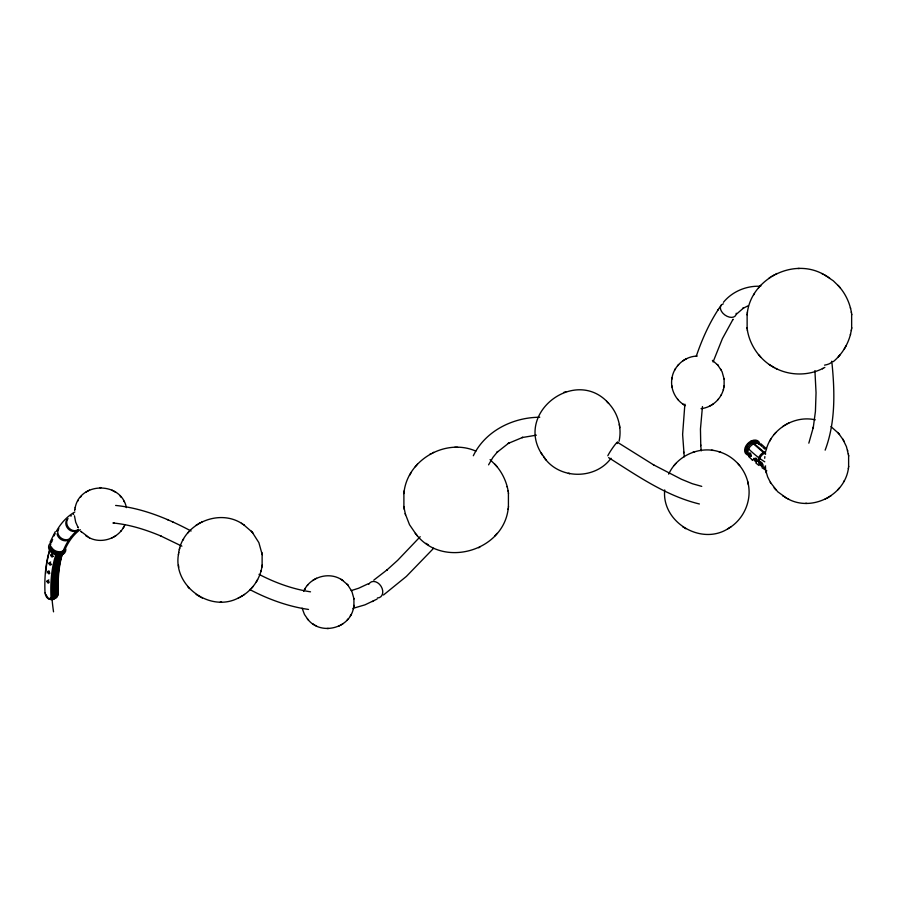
<?xml version="1.0" encoding="UTF-8"?>
<svg xmlns="http://www.w3.org/2000/svg" width="897" height="897" viewBox="0 0 897 897"><rect width="100%" height="100%" fill="white"/><g stroke="black" fill="none" stroke-linecap="round" stroke-linejoin="round"><path stroke-width="1.35" d="M750.094 456.45C749.578 449.812 746.214 455.934 750.094 456.595M751.193 456.08C747.268 455.598 750.666 449.352 751.193 455.979M664.711 489.919C661.336 522.536 702.127 546.52 729.003 528.041M764.704 458.289L764.861 456.607M178.514 554.066C172.538 586.1 210.862 613.57 239.252 597.514M262.126 565.581L262.126 554.066M353.923 605.733L353.923 598.546M403.897 492.857L403.897 507.242M508.42 507.242L508.42 492.857M671.853 378.859C670.25 389.466 675.912 400.701 685.454 405.646M724.114 386.046L724.114 378.859M747.123 314.04L747.134 328.425M851.645 328.425L851.645 314.04M848.618 466.933L848.618 455.418M757.068 461.35C757.36 455.911 752.74 458.199 756.631 461.462M684.871 404.132L682.617 434.451L684.254 456.797M702.463 406.554L700.456 429.013L700.77 445.719M74.754 509.754L75.292 507.265M178.682 552.989C182.169 524.341 218.532 507.747 242.437 523.904M238.299 598.007C250.7 592.267 259.85 580.157 261.958 566.657M353.283 608.895L353.822 606.406M671.954 378.186C673.703 366.032 684.949 356.232 697.216 356.087M701.05 408.651C712.453 407.485 722.343 398.077 724.014 386.719M787.88 498.867C811.852 512.086 845.052 495.211 848.461 468.01M404.11 491.511C408.258 459.219 446.123 437.971 475.847 451.113M416.5 534.814C443.073 568.642 503.43 551.106 508.207 508.588M747.336 312.694C751.585 278.698 793.094 257.596 823.054 274.123M850.378 334.749L851.432 329.771M74.653 510.427L74.81 509.384M178.425 554.66L178.761 552.406M261.868 567.24L262.216 564.987M353.766 606.776L353.979 605.363M403.796 493.597L404.222 490.771M508.106 509.328L508.532 506.502M671.797 379.229L672.01 377.816M723.957 387.089L724.171 385.676M747.022 314.78L747.448 311.954M851.331 330.511L851.758 327.685M848.371 468.604L848.708 466.339M619.053 441.29C622.193 427.499 617.775 412.295 607.673 402.394M179.366 549.592L179.815 547.977M75.191 507.624C80.136 481.442 121.431 481.566 126.376 507.624M260.825 571.669L261.105 570.638M353.384 608.536C349.382 628.562 320.7 635.67 307.963 619.524M723.296 389.859L723.475 389.208M765.87 450.944C770.68 429.573 793.968 414.975 815.283 419.83M850.58 334.02C847.889 344.74 841.767 354.55 833.302 361.648M696.274 356.21C702.429 338.203 710.334 320.633 721.323 305.025M713.07 361.962L722.399 338.64L733.073 319.22L732.535 320.016M808.825 443.163L813.422 426.938L813.175 428.25L815.429 411.42L816.046 392.763L814.913 370.584M825.15 450.148C835.769 421.96 834.827 390.98 831.811 361.48M50.075 542.18L55.21 531.764M52.643 539.445L51.264 542.607A151.313 79.721 65.1 0 1 51.622 541.653M488.573 464.848L492.98 457.313L497.757 451.505L496.949 452.391L509.003 442.905L508.083 443.477L522.861 437.321L521.886 437.601L536.361 435.168M124.874 524.756C119.312 538.2 101.742 544.479 88.949 537.572M303.691 591.403C309.532 577.152 328.773 571.198 341.611 579.697M668.691 474.154C677.067 455.362 700.344 445.271 719.786 451.987M473.324 455.743C485.243 430.975 513.006 417.284 539.759 417.251M77.837 501.031L78.331 500.167M350.245 615.992L350.615 615.353M350.738 615.129L351.119 614.467M674.656 370.125L675.037 369.474M675.161 369.25L675.531 368.611M770.299 440.046L770.893 439.025M844.29 348.933L846.039 345.894M123.237 527.862L123.607 527.223M123.73 526.999L124.111 526.348M182.999 540.095L183.605 539.052M256.25 581.985L256.834 580.953M257.035 580.594L257.641 579.552M304.464 589.811L304.845 589.161M304.969 588.937L305.339 588.297M409.514 475.388L410.265 474.076M410.512 473.638L411.252 472.349M753.738 294.821L754.478 293.532M720.93 395.442L721.311 394.781M769.503 441.459L770.097 440.405M843.539 481.958L844.133 480.904M717.768 310.272L718.306 309.476M611.036 458.277C595.72 479.222 561.174 479.693 545.342 459.118M251.272 588.522L253.044 586.481M760.69 285.358L758.47 287.915M675.946 463.401L674.062 465.577M80.326 497.364L81.436 496.086M120.736 531.248L121.241 530.676M187.585 533.166L188.392 532.246M188.594 532.011L189.368 531.125M307.335 585.483L307.839 584.911M415.244 466.732L416.242 465.577M416.5 465.285L417.464 464.175M347.139 620.074L348.249 618.807M494.852 535.924L495.817 534.814M496.075 534.511L497.073 533.367M677.527 365.797L678.637 364.518M717.936 399.692L718.441 399.109M838.078 357.107L839.043 355.997M839.3 355.705L840.298 354.55M774.089 434.518L774.885 433.61M775.086 433.363L775.86 432.477M837.764 489.874L838.549 488.988M838.751 488.753L839.547 487.833M420.2 536.686L397.651 560.333L386.551 570.324L387.336 569.662L373.836 580.09M433.655 548.246L406.363 576.435L383.479 595.003M723.442 302.3C732.378 291.379 746.685 285.493 760.712 286.289M736.74 313.928L743.613 307.929L742.694 308.501L748.3 305.698M727.882 528.759C743.422 520.092 752.067 500.952 748.165 483.584M750.049 442.692L751.338 441.941M85.675 492.397L86.359 491.96M86.964 491.567L88.254 490.827M114.603 536.462L113.314 537.213M115.197 536.081L115.892 535.644M196.14 525.216L197.25 524.521M198.203 523.904L200.278 522.716M242.437 595.743L240.362 596.931M243.39 595.126L244.5 594.419M769.166 277.98L770.545 277.106M771.745 276.343L774.335 274.852M312.683 580.516L313.367 580.079M313.972 579.697L315.262 578.946M682.875 360.829L683.559 360.392M684.164 360.011L685.454 359.26M341.611 624.592L340.322 625.332M342.217 624.211L342.901 623.763M711.803 404.906L710.514 405.646M712.409 404.513L713.093 404.076M782.644 426.58L783.743 425.873M784.696 425.268L786.77 424.068M828.929 497.095L826.866 498.284M829.893 496.478L830.992 495.783M729.844 527.503L731.066 526.73M368.51 583.622L358.621 588.253L351.187 590.607M353.239 608.289L364.9 604.87L377.054 599.106M372.502 601.551L373.544 600.99M429.775 454.353L431.098 453.658M824.859 367.4L821.865 368.97L823.054 368.353M88.949 490.457L89.543 490.154M112.024 537.886L112.618 537.572M201.388 522.132L202.341 521.639M432.489 452.929L433.677 452.312M775.714 274.123L776.903 273.495M686.149 358.901L686.743 358.587M315.957 578.587L316.551 578.273M709.224 406.319L709.819 406.016M478.639 547.787L479.828 547.159M339.032 626.005L339.627 625.702M787.88 423.485L788.833 422.992M824.803 499.371L825.756 498.867M820.934 369.373C806.739 375.854 789.607 375.484 775.714 368.353M750.509 454.622L749.141 455.171L748.995 453.377M761.25 463.906L759.837 464.153M760.23 463.166L761.643 463.087L761.99 465.162M608.637 403.347C576.278 366.492 514.867 411.925 541.575 453.77M565.917 391.731L563.776 392.415M692.753 452.368L693.673 452.077M693.93 451.987L694.771 451.718M752.583 441.447L753.828 441.178M457.593 447.323L454.723 447.323M805.584 503.363L806.818 503.374M327.024 628.505L328.56 628.505M220.314 602.022L221.548 602.01M797.949 268.506L799.384 268.483M114.233 523.052L112.944 522.962C129.594 524.543 145.706 529.634 161.056 536.081L160.361 535.778L181.889 546.161M115.623 505.437C142.32 508.117 167.604 518.488 191.106 531.013M713.093 450.417L711.5 450.216M310.508 591.829C292.5 589.037 275.144 582.747 259.009 574.338M308.512 609.444C287.881 606.428 268.035 599.174 249.635 589.475M701.746 486.376L692.338 483.718L681.417 479.245L653.397 464.769M699.402 503.979C666.079 495.929 637.206 475.713 608.615 457.627M569.001 473.47L569.741 473.616L568.339 473.324M720.044 452.077C734.565 456.674 745.867 469.759 748.412 484.761M718.946 451.718L720.964 452.368M172.392 521.751L173.031 522.032M167.302 519.531L167.997 519.834M821.865 273.495L827.034 276.343M824.444 274.852L833.302 280.817L839.043 286.468M776.903 368.97C760.746 361.491 749.073 345.367 747.022 327.685M774.324 367.624L769.166 364.485M788.833 499.371L784.696 497.095M786.77 498.284L777.733 491.769L770.299 482.306M80.954 531.405L89.543 537.886M200.278 596.931L196.14 594.419M201.388 597.514L202.341 598.007M112.024 490.154L115.892 492.397M315.262 625.332L316.551 626.005M653.969 465.095L617.405 442.232M766.812 470.835L761.934 467.696M682.639 526.73L683.873 527.503M684.714 528.041L685.835 528.759M828.223 277.106L829.613 277.98M712.409 360.392L717.813 365.068M682.875 404.076L683.559 404.513M684.164 404.906L684.792 405.298M782.644 495.783L783.743 496.478M342.217 580.079L347.621 584.754M340.983 579.294L342.901 580.516M243.39 524.521L252.046 532.011M241.428 523.265L244.5 525.227M85.675 535.644L87.592 536.866M425.94 543.302L428.519 544.939M312.683 623.763L313.972 624.592M765.623 453.478L751.092 441.032M765.59 454.308L751.26 441.974M760.611 462.325L761.643 463.087M760.084 462.045L761.116 462.818M760.241 462.527L761.004 465.285A7.546 5.999 -53.5 0 1 758.761 457.829A7.546 5.999 -53.5 0 1 765.668 451.875M830.992 426.58L838.549 433.363M755.902 463.043L758.94 465.487M766.576 448.881L760.858 443.757M762.955 447.412L764.861 449.061M490.076 459.634L495.817 465.285M751.843 459.488L752.818 460.396L748.771 456.64M760.062 444.733L761.99 446.515M747.515 447.838L746.528 446.852M606.54 401.262L607.471 402.192M747.392 453.433L747.661 453.703A7.613 5.27 -44.5 0 1 748.782 443.701A7.613 5.27 -44.5 0 1 758.492 443.522M839.3 286.771C846.118 294.586 850.479 304.487 851.758 314.78M838.751 433.61L843.337 440.046M758.47 354.55L760.69 357.107M774.089 487.833L775.86 489.874M739.655 465.577L737.771 463.401M677.527 399.109L678.031 399.692M496.075 465.577C502.892 473.403 507.254 483.304 508.532 493.597M347.744 584.911L351.882 591.403L353.979 598.916M252.248 532.246L258.874 542.64L262.216 554.66M187.585 586.481L188.392 587.4M717.936 365.225L722.074 371.717L724.171 379.229M405.175 513.566L409.514 524.7L416.242 534.511M302.11 608.177L304.464 614.467L307.839 619.379M121.241 497.364L120.131 496.086M188.594 587.636L189.368 588.522M838.078 285.358L840.298 287.915M837.776 432.477L839.547 434.518M717.331 364.518L718.441 365.797M494.852 464.175L497.073 466.732M415.244 533.367L417.464 535.924M347.139 584.205L348.249 585.483M251.272 531.125L253.044 533.166M307.335 618.807L308.445 620.074M80.82 531.248L81.436 531.955M545.118 458.838L543.492 456.708M546.172 460.127L540.88 452.604M541.81 454.14L542.483 455.272M842.743 439.025L846.432 446.628L848.708 456.012M843.539 440.405L844.133 441.459M720.807 369.25L721.311 370.125M770.893 483.337L767.63 476.845L765.376 469.187M123.607 500.806L124.111 501.692M77.837 526.999L78.331 527.862M77.961 527.223L75.684 522.132L74.462 515.82M850.378 307.716L850.58 308.445M765.859 471.407L766.318 473.022M507.153 486.533L507.354 487.262M847.609 450.372L847.766 450.944M405.534 514.856L403.796 506.502M747.762 481.723L748.008 482.878M760.634 462.482L761.037 464.881M671.797 385.676L672.01 387.089M178.425 564.987L178.761 567.24M851.331 311.954L851.432 312.694M848.371 453.759L848.461 454.353M747.336 329.771L747.448 330.511M619.334 424.46L619.524 425.783M619.614 426.367L619.805 427.701M508.106 490.771L508.207 491.511M404.11 508.588L404.222 509.328M261.868 552.406L261.958 552.989M701.174 449.846L701.275 450.877L700.68 444.755M683.592 451.763L683.693 452.794M749.982 453.4L750.116 455.16M748.681 449.117L748.67 448.971A138.564 51.353 68 0 0 764.771 461.809M761.093 465.42A7.546 5.999 -53.5 0 1 759.815 458.535A7.546 5.999 -53.5 0 1 765.455 452.907M749.073 454.835A7.546 5.326 -45.4 0 1 749.645 444.901A7.546 5.326 -45.4 0 1 759.456 444.564M749.657 455.609A7.546 5.326 -45.4 0 1 750.195 446.493A7.546 5.326 -45.4 0 1 759.591 444.307M765.545 468.369A146.368 54.246 68 0 1 759.221 463.962M756.563 461.843A146.368 54.246 68 0 1 755.902 461.293M750.509 456.472A146.368 54.246 68 0 1 749.825 455.833M748.401 455.16A8.88 6.133 -44.5 0 1 747.694 443.578A8.88 6.133 -44.5 0 1 759.703 443.331M765.724 468.055A2.097 0.695 58.5 0 1 765.679 466.014M59.46 554.581A135.974 71.637 65.1 0 0 54.582 596.068A6.436 3.386 65.1 0 1 50.367 598.86M51.891 598.49A6.436 3.386 65.1 0 1 51.521 598.243M51.959 598.534A6.436 3.386 65.1 0 0 55.793 595.496A135.974 71.637 65.1 0 1 60.301 555.165M61.904 553.449A135.974 71.637 65.1 0 0 57.016 594.935A6.436 3.386 65.1 0 1 53.54 598.164M48.898 582.153A1.368 0.718 65.1 0 1 48.281 580.651A1.368 0.718 65.1 0 1 48.898 579.989M49.817 573.127A1.368 0.718 65.1 0 1 49.055 570.918M51.566 564.538A1.368 0.718 65.1 0 1 50.344 563.316A1.368 0.718 65.1 0 1 50.703 561.982M53.394 556.398A1.368 0.718 65.1 0 1 52.273 555.288A1.368 0.718 65.1 0 1 52.385 553.886M56.107 554.032A137.768 72.59 65.1 0 0 50.994 596.516A4.642 2.444 65.1 0 1 48.225 598.703A4.642 2.444 65.1 0 1 45.085 592.973M45.018 592.939A147.164 77.534 65.1 0 1 49.694 549.951M49.716 598.277A4.642 2.444 65.1 0 0 52.217 595.944A137.768 72.59 65.1 0 1 56.937 554.593M61.971 555.265A137.768 72.59 65.1 0 0 58.316 593.119A4.642 2.444 65.1 0 1 56.881 595.675M56.959 595.014A4.642 2.444 65.1 0 0 57.094 593.679A137.768 72.59 65.1 0 1 60.761 555.837M56.152 596.101A4.642 2.444 65.1 0 1 55.917 596.191M57.756 555.052A136.602 71.973 65.1 0 0 52.957 596.393A5.808 3.061 65.1 0 1 49.492 599.129M49.425 599.084A5.808 3.061 65.1 0 1 46.027 594.442M45.713 573.295A148.319 78.14 65.1 0 1 49.548 550.814M51.039 598.736A5.808 3.061 65.1 0 0 54.179 595.821A136.602 71.973 65.1 0 1 58.967 554.492M62.252 553.931A136.602 71.973 65.1 0 0 57.834 594.128A5.808 3.061 65.1 0 1 55.042 597.178M54.156 597.839A5.808 3.061 65.1 0 0 56.612 594.689A136.602 71.973 65.1 0 1 61.041 554.503M64.819 549.289A7.546 5.718 21.2 0 1 57.946 551.633A7.546 5.718 21.2 0 1 51.353 546.912M64.606 550.063A7.546 5.718 21.2 0 1 55.255 552.26A7.546 5.718 21.2 0 1 50.759 544.075M71.468 536.754A7.546 6.122 34.1 0 1 61.568 538.368A7.546 6.122 34.1 0 1 58.866 528.591M70.773 537.774A7.546 6.122 34.1 0 1 63.306 540.499A7.546 6.122 34.1 0 1 57.083 533.861M57.509 530.654A7.546 6.122 34.1 0 1 57.812 530.116M78.207 529.566A7.546 6.346 49.8 0 1 68.968 528.041A7.546 6.346 49.8 0 1 68.004 518.556M76.346 530.912A7.546 6.346 49.8 0 1 67.892 528.546A7.546 6.346 49.8 0 1 66.748 519.812M62.263 553.404A134.875 71.065 65.1 0 1 78.05 529.723M64.562 550.265A7.613 5.707 19.6 0 1 56.545 554.111A7.613 5.707 19.6 0 1 49.784 547.08M53.999 535.913A151.313 79.721 65.1 0 1 55.132 533.592M56.332 531.349A151.313 79.721 65.1 0 1 74.866 511.974M65.84 549.177A8.88 6.66 19.6 0 1 54.381 554.413A8.88 6.66 19.6 0 1 50.759 542.876M63.093 554.234A133.619 70.403 65.1 0 1 80.248 529.622M70.829 516.134A150.046 79.059 65.1 0 1 71.401 515.719M73.15 514.508A150.046 79.059 65.1 0 1 73.733 514.127M53.54 611.832A142.466 75.056 65.1 0 1 51.981 598.176M831.799 361.267A8.88 3.061 -6.5 0 1 824.545 365.146M736.246 313.244A8.88 5.64 35.2 0 1 724.866 314.982A8.88 5.64 35.2 0 1 723.341 303.836M607.807 455.777A8.88 0.83 -55.8 0 1 614.4 445.506A8.88 0.83 -55.8 0 1 617.136 443.51M368.79 584.295A8.88 6.604 57 0 1 381.068 586.279A8.88 6.604 57 0 1 377.379 597.985M100.778 487.643L100.06 487.654L100.778 487.643M759.725 463.715A2.097 0.628 58 0 0 761.856 466.115A2.097 0.628 58 0 0 760.656 463.177A2.097 0.628 58 0 0 759.725 463.715M760.835 463.289A2.097 0.594 56.4 0 0 763.011 465.633A2.097 0.594 56.4 0 0 761.721 462.74A2.097 0.594 56.4 0 0 760.835 463.289M753.985 459.342A2.097 0.561 57.8 0 0 756.081 461.865A2.097 0.561 57.8 0 0 754.915 459.017A2.097 0.561 57.8 0 0 753.985 459.342M47.07 581.379A1.368 0.718 65.1 0 0 48.472 583.072A1.368 0.718 65.1 0 0 48.27 580.987A1.368 0.718 65.1 0 0 47.07 581.379M47.732 572.129A1.368 0.718 65.1 0 0 49.133 573.822A1.368 0.718 65.1 0 0 48.931 571.737A1.368 0.718 65.1 0 0 47.732 572.129M49.021 563.394A1.368 0.718 65.1 0 0 50.423 565.088A1.368 0.718 65.1 0 0 50.21 563.002A1.368 0.718 65.1 0 0 49.021 563.394M50.905 555.254A1.368 0.718 65.1 0 0 52.306 556.947A1.368 0.718 65.1 0 0 52.093 554.851A1.368 0.718 65.1 0 0 50.905 555.254"/></g></svg>
